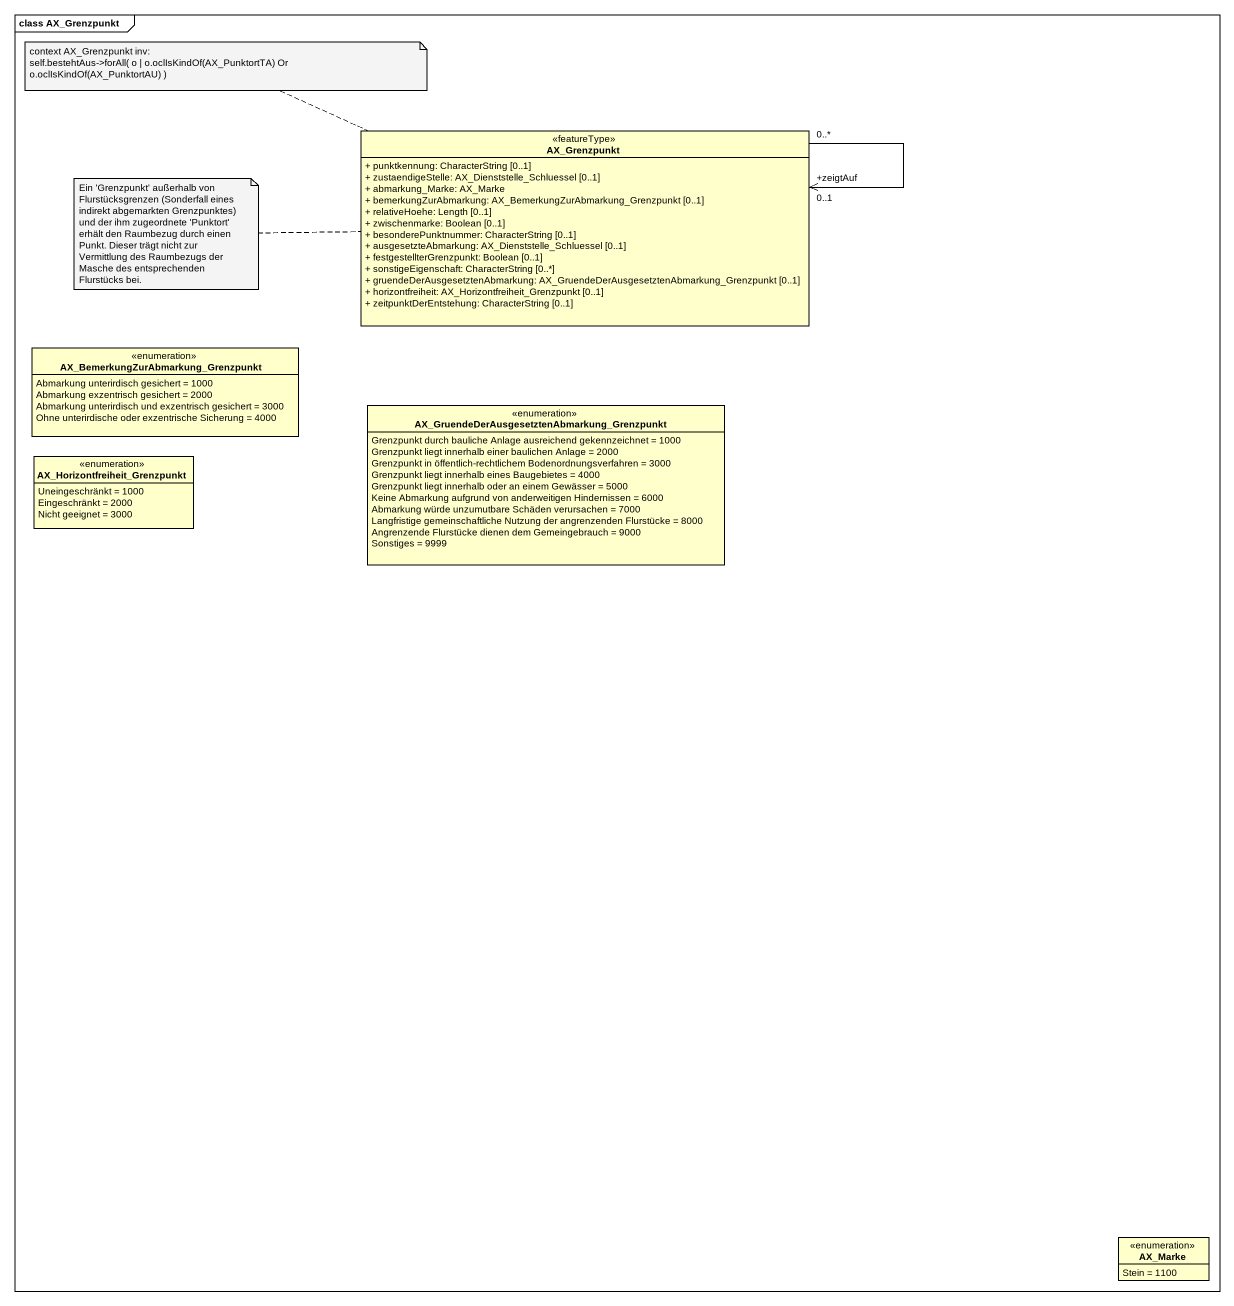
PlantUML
@startuml
mainframe class AX_Grenzpunkt
hide circle
hide empty members
skinparam classAttributeIconSize 0
class AX_Grenzpunkt <<featureType>> {
  + punktkennung: CharacterString [0..1]
  + zustaendigeStelle: AX_Dienststelle_Schluessel [0..1]
  + abmarkung_Marke: AX_Marke
  + bemerkungZurAbmarkung: AX_BemerkungZurAbmarkung_Grenzpunkt [0..1]
  + relativeHoehe: Length [0..1]
  + zwischenmarke: Boolean [0..1]
  + besonderePunktnummer: CharacterString [0..1]
  + ausgesetzteAbmarkung: AX_Dienststelle_Schluessel [0..1]
  + festgestellterGrenzpunkt: Boolean [0..1]
  + sonstigeEigenschaft: CharacterString [0..*]
  + gruendeDerAusgesetztenAbmarkung: AX_GruendeDerAusgesetztenAbmarkung_Grenzpunkt [0..1]
  + horizontfreiheit: AX_Horizontfreiheit_Grenzpunkt [0..1]
  + zeitpunktDerEntstehung: CharacterString [0..1]
}
enum "AX_BemerkungZurAbmarkung_Grenzpunkt" as AX_BemerkungZurAbmarkung {
  Abmarkung unterirdisch gesichert = 1000
  Abmarkung exzentrisch gesichert = 2000
  Abmarkung unterirdisch und exzentrisch gesichert = 3000
  Ohne unterirdische oder exzentrische Sicherung = 4000
}
enum "AX_GruendeDerAusgesetztenAbmarkung_Grenzpunkt" as AX_GruendeDerAusgesetztenAbm {
  Grenzpunkt durch bauliche Anlage ausreichend gekennzeichnet = 1000
  Grenzpunkt liegt innerhalb einer baulichen Anlage = 2000
  Grenzpunkt in öffentlich-rechtlichem Bodenordnungsverfahren = 3000
  Grenzpunkt liegt innerhalb eines Baugebietes = 4000
  Grenzpunkt liegt innerhalb oder an einem Gewässer = 5000
  Keine Abmarkung aufgrund von anderweitigen Hindernissen = 6000
  Abmarkung würde unzumutbare Schäden verursachen = 7000
  Langfristige gemeinschaftliche Nutzung der angrenzenden Flurstücke = 8000
  Angrenzende Flurstücke dienen dem Gemeingebrauch = 9000
  Sonstiges = 9999
}
enum "AX_Horizontfreiheit_Grenzpunkt" as AX_Horizontfreiheit {
  Uneingeschränkt = 1000
  Eingeschränkt = 2000
  Nicht geeignet = 3000
}
enum AX_Marke {
  Stein = 1100
}
AX_Grenzpunkt "+zeigtAuf\n0..1" <-- "0..*" AX_Grenzpunkt
note left of AX_Grenzpunkt
  context AX_Grenzpunkt inv:
  self.bestehtAus->forAll( o | o.oclIsKindOf(AX_PunktortTA) Or o.oclIsKindOf(AX_PunktortAU) )
end note
note left of AX_Grenzpunkt : Ein 'Grenzpunkt' außerhalb von Flurstücksgrenzen (Sonderfall eines indirekt abgemarkten Grenzpunktes) und der ihm zugeordnete 'Punktort' erhält den Raumbezug durch einen Punkt. Dieser trägt nicht zur Vermittlung des Raumbezugs der Masche des entsprechenden Flurstücks bei.
@enduml
